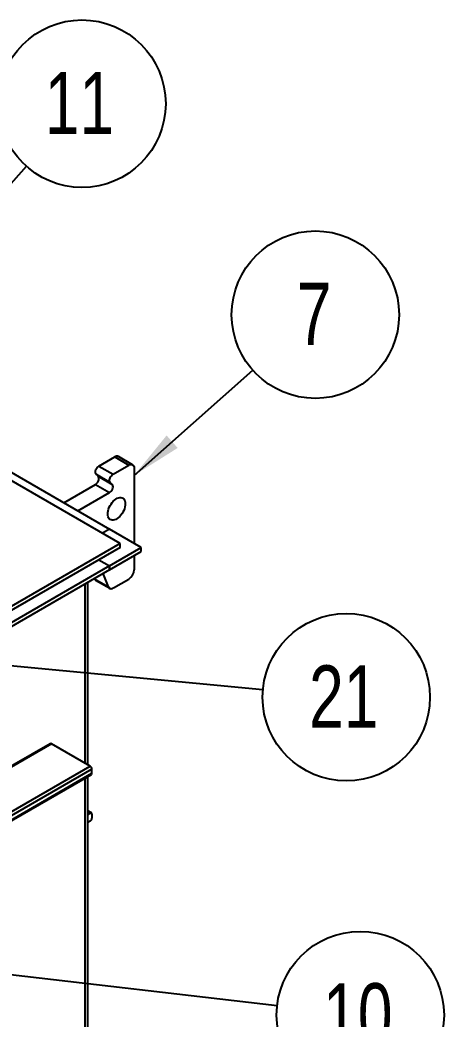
# Model space of a CAD drawing. Header units: inches. Extents: x 1 to 529, y 1 to 374.
# Drawn here: x 92.6 to 115.3, y 288.6 to 342 of the extents above; entities that cross this region are included whole.
import ezdxf

# ---------------------------------------------------------------- set-up
doc = ezdxf.new("R2010")
doc.units = ezdxf.units.IN
doc.header["$LTSCALE"] = 32
doc.header["$MEASUREMENT"] = 0
doc.layers.add('FORMAT', color=7, linetype='Continuous')
doc.styles.add('SLDTEXTSTYLE0', font='TXT', dxfattribs={"width": 0.75})
doc.dimstyles.new('SLDDIMSTYLE5', dxfattribs={"dimtxt": 0.18, "dimasz": 2.71875, "dimexe": 0, "dimexo": 0.0625, "dimgap": 0, "dimtad": 0, "dimtih": 1, "dimtoh": 1, "dimdec": 0, "dimrnd": 1e-09, "dimzin": 0, "dimdsep": 46, "dimtxsty": 'Standard', "dimsah": 1, "dimcen": 0.09, "dimadec": 0, "dimazin": 0, "dimtfac": 2.71875, "dimtdec": 0, "dimtofl": 0, "dimtmove": 0, "dimatfit": 3, "dimfxl": 0, "dimfrac": 2, "dimtolj": 1, "dimtzin": 0, "dimarcsym": 0})

# ---------------------------------------------------------------- blocks, each defined once
blk = doc.blocks.new('Drawing View43')
at = {"color": 7, "linetype": 'Continuous', "lineweight": 25}
for p, q in [((55.645, 18.52), (15.67, 41.597)), ((17.367, 41.053), (55.08, 19.282)), ((54.514, 22.656), (55.363, 23.146)), ((55.363, 23.146), (56.117, 22.711)), ((56.317, 22.731), (55.563, 23.166)), ((54.514, 22.656), (55.268, 22.221)), ((55.268, 22.221), (56.117, 22.711)), ((56.4, 22.547), (56.4, 18.52)), ((54.363, 22.221), (55.118, 21.785)), ((54.476, 22.112), (54.363, 22.221)), ((54.476, 22.112), (55.231, 21.677)), ((52.629, 20.697), (54.326, 21.677)), ((54.326, 21.677), (55.08, 21.241)), ((55.231, 21.677), (55.118, 21.785)), ((53.383, 20.261), (55.08, 21.241)), ((55.08, 19.282), (54.703, 19.064)), ((55.08, 19.282), (54.703, 19.064)), ((56.777, 18.302), (55.08, 19.282)), ((55.645, 18.52), (26.984, 1.974)), ((55.645, 18.302), (26.984, 1.756)), ((55.08, 17.322), (56.777, 18.302)), ((55.645, 18.302), (55.645, 18.52)), ((56.777, 18.084), (56.777, 18.302)), ((54.514, 17.649), (55.08, 17.322)), ((54.514, 17.649), (55.08, 17.322)), ((55.08, 17.105), (56.777, 18.084)), ((56.4, 17.867), (56.4, 17.104)), ((55.08, 17.322), (28.493, 1.974)), ((55.08, 17.105), (55.08, 17.322)), ((55.08, 17.322), (55.08, 17.105)), ((55.08, 17.105), (28.493, 1.756)), ((54.27, 16.633), (54.268, 16.636)), ((54.27, 16.633), (55.024, 16.197)), ((55.024, 16.197), (54.746, 16.912)), ((55.29, 16.136), (56.117, 16.614)), ((53.76, 16.343), (53.76, 6.762)), ((53.916, 6.672), (53.916, 16.433)), ((54.335, 16.552), (55.09, 16.117)), ((51.902, 7.803), (29.274, -5.26)), ((51.969, 7.796), (29.341, -5.266)), ((54.043, 6.599), (51.969, 7.796)), ((31.415, -6.464), (54.043, 6.599)), ((54.137, 6.435), (31.51, -6.627)), ((54.137, 6.218), (54.137, 6.435)), ((31.482, -6.906), (54.109, 6.157)), ((31.51, -6.845), (54.137, 6.218)), ((53.76, 5.955), (53.76, -10.658)), ((53.916, -10.748), (53.916, 6.045)), ((54.109, 4.1), (53.916, 4.212)), ((54.043, 4.094), (53.916, 4.167)), ((53.916, 4.021), (54.043, 4.094)), ((54.137, 4.039), (54.137, 3.822)), ((54.043, 3.658), (53.916, 3.585))]:
    blk.add_line(p, q, dxfattribs=at)
at = {"color": 7, "linetype": 'Continuous', "lineweight": 25, "flags": 128}
for points in [[(54.363, 22.221), (54.34, 22.254), (54.328, 22.298), (54.326, 22.351), (54.336, 22.409), (54.357, 22.469), (54.387, 22.526), (54.425, 22.579), (54.468, 22.623), (54.514, 22.656)], [(56.117, 22.711), (56.172, 22.736), (56.225, 22.748), (56.274, 22.746), (56.317, 22.731), (56.352, 22.701), (56.378, 22.66), (56.394, 22.608), (56.4, 22.547)], [(54.326, 21.677), (54.371, 21.71), (54.415, 21.754), (54.452, 21.806), (54.483, 21.864), (54.503, 21.924), (54.513, 21.982), (54.512, 22.035), (54.499, 22.079), (54.476, 22.112)], [(55.118, 21.785), (55.095, 21.819), (55.082, 21.863), (55.081, 21.915), (55.091, 21.973), (55.111, 22.033), (55.141, 22.091), (55.179, 22.144), (55.222, 22.188), (55.268, 22.221)], [(55.08, 21.241), (55.126, 21.274), (55.169, 21.318), (55.207, 21.371), (55.237, 21.429), (55.258, 21.489), (55.268, 21.547), (55.266, 21.599), (55.254, 21.644), (55.231, 21.677)], [(54.986, 20.098), (54.991, 20.182), (55.006, 20.271), (55.032, 20.361), (55.067, 20.452), (55.111, 20.541), (55.163, 20.626), (55.221, 20.705), (55.285, 20.777), (55.352, 20.84), (55.422, 20.893), (55.492, 20.933), (55.562, 20.961), (55.629, 20.976), (55.693, 20.978), (55.751, 20.965), (55.802, 20.94), (55.846, 20.902), (55.882, 20.851), (55.907, 20.791), (55.923, 20.72), (55.928, 20.642), (55.923, 20.558), (55.907, 20.47), (55.882, 20.379), (55.846, 20.288), (55.802, 20.199), (55.751, 20.114), (55.693, 20.035), (55.629, 19.963), (55.562, 19.9), (55.492, 19.848), (55.422, 19.807), (55.352, 19.779), (55.285, 19.764), (55.221, 19.763), (55.163, 19.775), (55.111, 19.8), (55.067, 19.839), (55.032, 19.889), (55.006, 19.95), (54.991, 20.02), (54.986, 20.098)], [(55.024, 16.197), (55.042, 16.162), (55.066, 16.134), (55.094, 16.114), (55.128, 16.102), (55.165, 16.098), (55.205, 16.102), (55.247, 16.115), (55.29, 16.136)]]:
    blk.add_lwpolyline(points, dxfattribs=at)
at = {"color": 7, "linetype": 'Continuous', "lineweight": 25}
for centre, radius, start, end in [((55.48, 22.983), 0.201, 65.6929, 125.6176), ((54.415, 16.684), 0.154, 199.4518, 238.767), ((55.786, 17.132), 0.615, 302.6055, 357.3945), ((51.929, 7.742), 0.0671, 54.3824, 114.3071), ((53.932, 6.426), 0.205, 2.6055, 57.3945), ((54.074, 6.21), 0.0639, 304.0564, 7.2558), ((54.08, 4.049), 0.0582, 350.786, 129.2033), ((53.932, 3.831), 0.205, 302.6055, 357.3945)]:
    blk.add_arc(centre, radius, start, end, dxfattribs=at)
blk = doc.blocks.new('SW_NOTE_0_27')
at = {"layer": 'FORMAT', "color": 0}
blk.add_circle((3.353, 2.972), 4.481, dxfattribs=at)
at = {"layer": 'FORMAT', "color": 0, "insert": (3.286, 4.677), "char_height": 3.333, "attachment_point": 2, "style": 'SLDTEXTSTYLE0'}
blk.add_mtext('7', dxfattribs=at)
blk = doc.blocks.new('SW_NOTE_0_42')
at = {"layer": 'FORMAT', "color": 0}
blk.add_circle((4.451, -0.517), 4.481, dxfattribs=at)
at = {"layer": 'FORMAT', "color": 0, "insert": (4.317, 1.188), "char_height": 3.3333, "attachment_point": 2, "style": 'SLDTEXTSTYLE0'}
blk.add_mtext('10', dxfattribs=at)
blk = doc.blocks.new('SW_NOTE_0_46')
at = {"layer": 'FORMAT', "color": 0}
blk.add_circle((2.979, 3.348), 4.481, dxfattribs=at)
at = {"layer": 'FORMAT', "color": 0, "insert": (2.844, 5.052), "char_height": 3.3333, "attachment_point": 2, "style": 'SLDTEXTSTYLE0'}
blk.add_mtext('11', dxfattribs=at)
blk = doc.blocks.new('SW_NOTE_0_49')
at = {"layer": 'FORMAT', "color": 0}
blk.add_circle((4.461, -0.422), 4.481, dxfattribs=at)
at = {"layer": 'FORMAT', "color": 0, "insert": (4.327, 1.282), "char_height": 3.3333, "attachment_point": 2, "style": 'SLDTEXTSTYLE0'}
blk.add_mtext('21', dxfattribs=at)

msp = doc.modelspace()

# ---------------------------------------------------------------- block references
at = {"color": 7, "linetype": 'Continuous', "lineweight": 25}
msp.add_blockref('Drawing View43', (42.348, 295.519), dxfattribs=at)
at = {"layer": 'FORMAT'}
for name, p in [('SW_NOTE_0_46', (92.977, 334.221)), ('SW_NOTE_0_27', (105.096, 323.307)), ('SW_NOTE_0_49', (105.644, 306.231)), ('SW_NOTE_0_42', (106.406, 289.317))]:
    msp.add_blockref(name, p, dxfattribs=at)

# ---------------------------------------------------------------- leaders
for points in [[(62.129, 299.553), (92.977, 334.221)], [(98.747, 317.679), (105.096, 323.307)], [(81.132, 308.55), (105.644, 306.231)], [(50.039, 295.858), (106.406, 289.317)]]:
    msp.add_leader(points, dimstyle='SLDDIMSTYLE5', dxfattribs=at)

doc.saveas('drawing.dxf')
